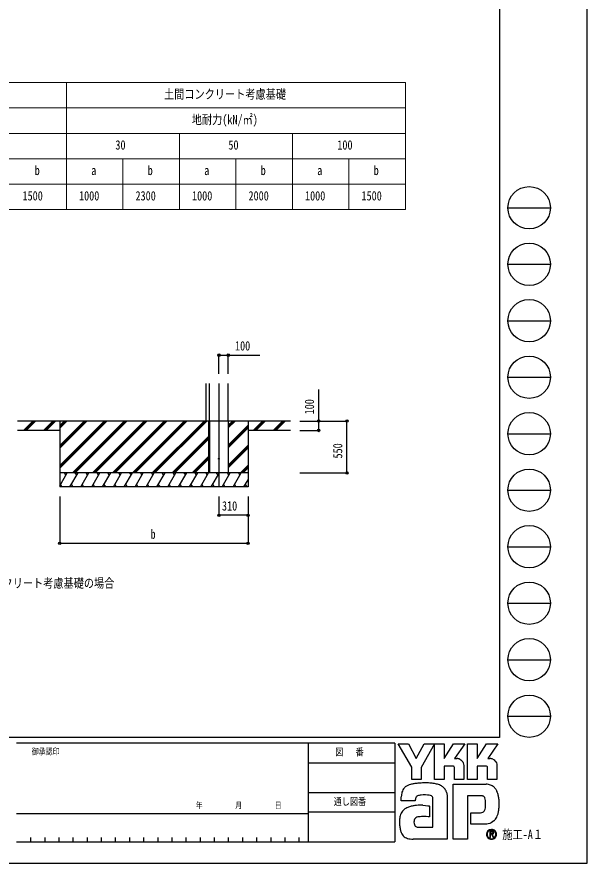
# Model space of a CAD drawing. Units: millimetres, scale not verified. Extents: x -12625 to 12615, y -8920 to 8910.
# Drawn here: x 6560 to 12615, y -8910 to 77 of the extents above; entities that cross this region are included whole.
import ezdxf
from ezdxf.enums import TextEntityAlignment as Align

# ---------------------------------------------------------------- set-up
doc = ezdxf.new("R2010")
doc.units = ezdxf.units.MM
doc.header["$LTSCALE"] = 40
doc.layers.add('0-1_TABLE1', color=7, linetype='Continuous', lineweight=18)
for name, color, linetype in [('0-2_USER1', 3, 'Continuous'), ('0-3_YKK_12', 2, 'Continuous'), ('0-5_YKK_A1', 4, 'Continuous'), ('0-6_YKK_D', 6, 'Continuous'), ('0-7_YKK_ZWAK', 7, 'Continuous')]:
    doc.layers.add(name, color=color, linetype=linetype)
doc.styles.add('ＭＳ ゴシック', font='')
doc.styles.get('ＭＳ ゴシック').set_extended_font_data('MS Gothic')

msp = doc.modelspace()

# ---------------------------------------------------------------- linework, layer by layer
at = {"layer": '0-1_TABLE1'}
for p, q in [((2285.06, -619.57), (10685.06, -619.57)), ((3485.06, -889.57), (10685.06, -889.57)), ((3485.06, -1159.57), (10685.06, -1159.57)), ((3485.06, -1429.57), (10685.06, -1429.57)), ((2285.06, -1699.57), (10685.06, -1699.57)), ((2285.06, -1969.57), (10685.06, -1969.57))]:
    msp.add_line(p, q, dxfattribs=at)
for points in [[(7085.06, -619.57), (7085.06, -1699.57), (7085.06, -1969.57)], [(10685.06, -619.57), (10685.06, -1159.57), (10685.06, -1699.57), (10685.06, -1969.57)], [(8285.06, -1159.57), (8285.06, -1699.57), (8285.06, -1969.57)], [(9485.06, -1159.57), (9485.06, -1699.57), (9485.06, -1969.57)], [(7685.06, -1429.57), (7685.06, -1699.57), (7685.06, -1969.57)], [(8885.06, -1429.57), (8885.06, -1699.57), (8885.06, -1969.57)], [(10085.06, -1429.57), (10085.06, -1699.57), (10085.06, -1969.57)]]:
    msp.add_lwpolyline(points, dxfattribs=at)
at = {"layer": '0-3_YKK_12'}
msp.add_line((8705.06, -3815.48), (8705.06, -4915.48), dxfattribs=at)
at = {"layer": '0-5_YKK_A1'}
for p, q in [((8570.06, -4215.48), (8570.06, -3815.48)), ((8605.06, -4215.48), (8605.06, -3815.48)), ((8805.06, -4215.48), (8805.06, -3815.48)), ((9465.06, -4215.48), (6565.06, -4215.48)), ((6729.08, -4215.48), (6629.08, -4315.48)), ((6743.22, -4215.48), (6643.22, -4315.48)), ((6757.36, -4215.48), (6657.36, -4315.48)), ((6941.21, -4215.48), (6841.21, -4315.48)), ((6955.35, -4215.48), (6855.35, -4315.48)), ((6969.49, -4215.48), (6869.49, -4315.48)), ((7015.06, -4215.48), (7015.06, -4915.48)), ((7501.43, -4215.48), (7015.06, -4701.85)), ((7289.3, -4215.48), (7015.06, -4489.72)), ((7077.16, -4215.48), (7015.06, -4277.59)), ((7487.29, -4215.48), (7015.06, -4687.71)), ((7515.57, -4215.48), (7015.06, -4715.99)), ((7275.15, -4215.48), (7015.06, -4475.58)), ((7303.44, -4215.48), (7015.06, -4503.86)), ((7063.02, -4215.48), (7015.06, -4263.45)), ((7091.31, -4215.48), (7015.06, -4291.73)), ((7699.42, -4215.48), (7149.42, -4765.48)), ((7713.56, -4215.48), (7163.56, -4765.48)), ((7727.7, -4215.48), (7177.7, -4765.48)), ((7911.55, -4215.48), (7361.55, -4765.48)), ((7925.69, -4215.48), (7375.69, -4765.48)), ((7939.83, -4215.48), (7389.83, -4765.48)), ((8123.68, -4215.48), (7573.68, -4765.48)), ((8137.82, -4215.48), (7587.82, -4765.48)), ((8151.97, -4215.48), (7601.97, -4765.48)), ((8335.81, -4215.48), (7785.81, -4765.48)), ((8349.96, -4215.48), (7799.96, -4765.48)), ((8364.1, -4215.48), (7814.1, -4765.48)), ((8547.95, -4215.48), (7997.95, -4765.48)), ((8562.09, -4215.48), (8012.09, -4765.48)), ((8576.23, -4215.48), (8026.23, -4765.48)), ((8596.06, -4215.48), (8596.06, -4765.48)), ((8605.06, -4215.48), (8605.06, -4765.48)), ((8805.06, -4215.48), (8805.06, -4765.48)), ((8861.9, -4215.48), (8805.06, -4272.32)), ((8847.76, -4215.48), (8805.06, -4258.18)), ((8876.04, -4215.48), (8805.06, -4286.47)), ((9015.06, -4215.48), (9015.06, -4915.48)), ((9069.39, -4315.48), (9169.39, -4215.48)), ((9083.53, -4315.48), (9183.53, -4215.48)), ((9097.68, -4315.48), (9197.68, -4215.48)), ((9281.52, -4315.48), (9381.52, -4215.48)), ((9295.67, -4315.48), (9395.67, -4215.48)), ((9309.81, -4315.48), (9409.81, -4215.48)), ((9015.06, -4260.31), (8805.06, -4470.31)), ((9015.06, -4274.46), (8805.06, -4484.46)), ((9015.06, -4288.6), (8805.06, -4498.6)), ((7015.06, -4315.48), (6565.06, -4315.48)), ((8596.06, -4379.5), (8210.08, -4765.48)), ((8596.06, -4393.64), (8224.22, -4765.48)), ((9465.06, -4315.48), (9015.06, -4315.48)), ((8596.06, -4407.79), (8238.36, -4765.48)), ((9015.06, -4472.45), (8805.06, -4682.45)), ((9015.06, -4486.59), (8805.06, -4696.59)), ((9015.06, -4500.73), (8805.06, -4710.73)), ((8596.06, -4591.63), (8422.21, -4765.48)), ((8596.06, -4605.78), (8436.35, -4765.48)), ((8596.06, -4619.92), (8450.49, -4765.48)), ((9015.06, -4684.58), (8934.15, -4765.48)), ((9015.06, -4698.72), (8948.3, -4765.48)), ((9015.06, -4712.86), (8962.44, -4765.48)), ((7015.06, -4902.42), (7094.12, -4765.48)), ((9015.06, -4765.48), (7015.06, -4765.48)), ((7079.12, -4791.47), (7064.12, -4765.48)), ((7122.99, -4915.48), (7209.59, -4765.48)), ((7194.59, -4791.46), (7179.59, -4765.48)), ((7238.46, -4915.48), (7325.06, -4765.48)), ((7310.06, -4791.47), (7295.06, -4765.48)), ((7353.93, -4915.48), (7440.53, -4765.48)), ((7425.53, -4791.47), (7410.53, -4765.48)), ((7469.4, -4915.48), (7556, -4765.48)), ((7541, -4791.47), (7526, -4765.48)), ((7584.87, -4915.48), (7671.47, -4765.48)), ((7656.47, -4791.46), (7641.47, -4765.48)), ((7700.34, -4915.48), (7786.94, -4765.48)), ((7756.94, -4765.48), (7771.94, -4791.46)), ((7815.81, -4915.48), (7902.41, -4765.48)), ((7872.41, -4765.48), (7887.41, -4791.46)), ((7931.28, -4915.48), (8017.88, -4765.48)), ((7987.88, -4765.48), (8002.88, -4791.46)), ((8046.75, -4915.48), (8133.35, -4765.48)), ((8118.35, -4791.47), (8103.35, -4765.48)), ((8162.22, -4915.48), (8248.82, -4765.48)), ((8233.82, -4791.46), (8218.82, -4765.48)), ((8277.69, -4915.48), (8364.29, -4765.48)), ((8334.29, -4765.48), (8349.29, -4791.46)), ((8393.16, -4915.48), (8479.76, -4765.48)), ((8449.76, -4765.48), (8464.76, -4791.46)), ((8508.63, -4915.48), (8595.23, -4765.48)), ((8565.23, -4765.48), (8580.23, -4791.46)), ((8805.06, -4765.48), (8596.06, -4765.48)), ((8624.1, -4915.48), (8710.7, -4765.48)), ((8695.7, -4791.47), (8680.7, -4765.48)), ((8739.57, -4915.48), (8826.17, -4765.48)), ((8811.17, -4791.46), (8796.17, -4765.48)), ((8855.04, -4915.48), (8941.64, -4765.48)), ((8911.64, -4765.48), (8926.64, -4791.46)), ((8970.51, -4915.48), (9015.06, -4838.32)), ((9015.06, -4915.48), (7015.06, -4915.48)), ((7022.51, -4889.51), (7037.51, -4915.48)), ((7137.99, -4889.5), (7152.98, -4915.48)), ((7253.46, -4889.5), (7268.45, -4915.48)), ((7368.93, -4889.5), (7383.93, -4915.48)), ((7484.4, -4889.5), (7499.4, -4915.48)), ((7599.87, -4889.5), (7614.87, -4915.48)), ((7715.34, -4889.5), (7730.33, -4915.48)), ((7830.81, -4889.5), (7845.8, -4915.48)), ((7946.28, -4889.5), (7961.27, -4915.48)), ((8061.75, -4889.5), (8076.75, -4915.48)), ((8177.22, -4889.5), (8192.22, -4915.48)), ((8292.69, -4889.5), (8307.68, -4915.48)), ((8408.16, -4889.5), (8423.15, -4915.48)), ((8523.63, -4889.5), (8538.62, -4915.48)), ((8639.1, -4889.5), (8654.1, -4915.48)), ((8754.57, -4889.5), (8769.57, -4915.48)), ((8870.04, -4889.5), (8885.04, -4915.48)), ((8985.51, -4889.5), (9000.5, -4915.48))]:
    msp.add_line(p, q, dxfattribs=at)
msp.add_circle((8705.06, -4615.48), 4.5, dxfattribs=at)
at = {"layer": '0-6_YKK_D'}
for p, q in [((8705.06, -3715.48), (8705.06, -3514.48)), ((8805.06, -3715.48), (8805.06, -3514.48)), ((9565.06, -4215.48), (10066.06, -4215.48)), ((9565.06, -4215.48), (9766.06, -4215.48)), ((10065.06, -4765.48), (10065.06, -4215.48)), ((9565.06, -4315.48), (9766.06, -4315.48)), ((9565.06, -4765.48), (10066.06, -4765.48)), ((7015.06, -5015.48), (7015.06, -5516.48)), ((8705.06, -5015.48), (8705.06, -5216.48)), ((9015.06, -5015.48), (9015.06, -5216.48)), ((9015.06, -5015.48), (9015.06, -5516.48)), ((9015.06, -5215.48), (8705.06, -5215.48)), ((9015.06, -5515.48), (7015.06, -5515.48))]:
    msp.add_line(p, q, dxfattribs=at)
for points in [[(8705.06, -3515.48), (8805.06, -3515.48), (9140.86, -3515.48)], [(9765.06, -4315.48), (9765.06, -4215.48), (9765.06, -3879.68)]]:
    msp.add_lwpolyline(points, dxfattribs=at)
for centre in [(8705.06, -3515.48), (8805.06, -3515.48), (9765.06, -4215.48), (10065.06, -4215.48), (9765.06, -4315.48), (10065.06, -4765.48), (8705.06, -5215.48), (9015.06, -5215.48), (7015.06, -5515.48), (9015.06, -5515.48)]:
    msp.add_circle(centre, 12.75, dxfattribs=at)
at = {"layer": '0-7_YKK_ZWAK'}
for p, q in [((11685.06, 8325), (11685.06, -7575)), ((11775.06, -1950), (12225.06, -1950)), ((11775.06, -2550), (12225.06, -2550)), ((11775.06, -3150), (12225.06, -3150)), ((11775.06, -3750), (12225.06, -3750)), ((11775.06, -4350), (12225.06, -4350)), ((11775.06, -4950), (12225.06, -4950)), ((11775.06, -5550), (12225.06, -5550)), ((11775.06, -6150), (12225.06, -6150)), ((11775.06, -6750), (12225.06, -6750)), ((11775.06, -7350), (12225.06, -7350)), ((11685.06, -7575), (-11714.94, -7575)), ((9652.56, -7635), (6555.06, -7635)), ((9652.56, -7635), (9652.56, -8685)), ((10575.06, -7635), (9652.56, -7635)), ((10575.06, -7635), (10575.06, -8685)), ((9652.56, -7845), (10575.06, -7845)), ((9652.56, -8160), (10575.06, -8160)), ((6555.06, -8385), (9652.56, -8385)), ((10575.06, -8370), (9652.56, -8370)), ((6555.06, -8685), (9652.56, -8685)), ((6705.06, -8640), (6705.06, -8685)), ((6855.06, -8640), (6855.06, -8685)), ((7005.06, -8640), (7005.06, -8685)), ((7155.06, -8640), (7155.06, -8685)), ((7305.06, -8640), (7305.06, -8685)), ((7455.06, -8640), (7455.06, -8685)), ((7605.06, -8640), (7605.06, -8685)), ((7755.06, -8640), (7755.06, -8685)), ((7905.06, -8640), (7905.06, -8685)), ((8055.06, -8640), (8055.06, -8685)), ((8205.06, -8640), (8205.06, -8685)), ((8355.06, -8640), (8355.06, -8685)), ((8505.06, -8640), (8505.06, -8685)), ((8655.06, -8640), (8655.06, -8685)), ((8805.06, -8640), (8805.06, -8685)), ((8955.06, -8640), (8955.06, -8685)), ((9105.06, -8640), (9105.06, -8685)), ((9255.06, -8640), (9255.06, -8685)), ((9405.06, -8640), (9405.06, -8685)), ((9555.06, -8640), (9555.06, -8685)), ((9652.56, -8685), (10575.06, -8685)), ((11600.02, -8651.94), (11600.02, -8651.94))]:
    msp.add_line(p, q, dxfattribs=at)
for points in [[(-12615, -8910), (12615, -8910), (12615, 8910), (-12615, 8910)], [(10608.06, -7644), (10718.49, -7644), (10801.41, -7800.3), (10884.12, -7644), (10994.63, -7644), (10853.01, -7895.97), (10853.01, -8022.4), (10752.29, -8022.4), (10752.29, -7892.57)]]:
    msp.add_lwpolyline(points, close=True, dxfattribs=at)
for points in [[(11191.64, -7879.83), (11096.31, -7879.83), (11096.31, -8022.29), (10994.74, -8022.29), (10994.74, -7644), (11096.31, -7644), (11096.31, -7798.75), (11196.21, -7644), (11315.52, -7644), (11208.48, -7800.64), (11212.27, -7800.64), (11216.46, -7800.64), (11220.76, -7800.64), (11224.9, -7800.64), (11228.6, -7800.64), (11231.58, -7800.64), (11233.57, -7800.64), (11234.3, -7800.64)], [(11542.53, -7879.83), (11447.31, -7879.83), (11447.31, -8022.4), (11345.69, -8022.4), (11345.69, -7644), (11447.31, -7644), (11447.31, -7798.75), (11547.1, -7644), (11666.41, -7644), (11559.37, -7800.64), (11563.2, -7800.64), (11567.41, -7800.64), (11571.71, -7800.64), (11575.84, -7800.64), (11579.52, -7800.64), (11582.49, -7800.64), (11584.47, -7800.64), (11585.19, -7800.64)], [(11263.52, -7806.64), (11275.65, -7813.57), (11285.92, -7822.6), (11294.18, -7833.36), (11300.27, -7845.45), (11304.03, -7858.49), (11305.32, -7872.11), (11305.32, -8022.65), (11206.23, -8022.65), (11206.23, -7894.23)], [(11614.45, -7806.64), (11626.61, -7813.57), (11636.92, -7822.6), (11645.22, -7833.36), (11651.35, -7845.45), (11655.14, -7858.49), (11656.44, -7872.11), (11656.44, -8022.4), (11557.12, -8022.4), (11557.12, -7894.23)], [(11486.61, -8194.52), (11343.58, -8194.52), (11343.58, -8655), (11193.69, -8655), (11193.69, -8072.37), (11542.06, -8072.37)], [(11123.13, -8157.5), (11127.38, -8174.71), (11129.79, -8193.13), (11130.55, -8212.76), (11130.55, -8655), (10768.66, -8655)], [(11636.14, -8113.54), (11645.92, -8125.87), (11653.24, -8137.83), (11658.35, -8148.65)], [(10814.39, -8196.93), (10807.42, -8200.86), (10801.98, -8205.65), (10797.86, -8211.25), (10794.88, -8217.59), (10792.82, -8224.59), (10791.48, -8232.21), (10790.67, -8240.37), (10790.19, -8249), (10640.23, -8249.37), (10640.67, -8228.86), (10641.5, -8205.82)], [(10871.84, -8296.58), (10900.22, -8298.46), (10922.53, -8300.96), (10937.13, -8303.3), (10942.36, -8304.7), (10942.36, -8419.42), (10925.77, -8417.67), (10907.57, -8416.68), (10888.94, -8416.3), (10871.06, -8416.36), (10855.1, -8416.69), (10842.25, -8417.13), (10833.68, -8417.51), (10830.56, -8417.68), (10817.59, -8420.05), (10806.4, -8423.76), (10797.01, -8428.84), (10789.4, -8435.31), (10783.58, -8443.19), (10779.55, -8452.51), (10777.31, -8463.3), (10776.86, -8475.57), (10778.29, -8489.07), (10781.15, -8500.22), (10785.28, -8509.25), (10790.48, -8516.37), (10796.58, -8521.78), (10803.4, -8525.72), (10810.76, -8528.37), (10818.48, -8529.97), (10977.79, -8529.97), (10977.79, -8235.22), (10977.83, -8229.38), (10977.53, -8223.66), (10976.78, -8218.16), (10975.5, -8212.94), (10973.59, -8208.07), (10970.96, -8203.64), (10967.51, -8199.72), (10963.16, -8196.37)], [(10963.16, -8196.37), (10953.82, -8192.71), (10938.88, -8189.6), (10919.82, -8187.31), (10898.12, -8186.08), (10875.25, -8186.18), (10852.69, -8187.85)], [(11537.48, -8282.99), (11537.29, -8263.9), (11536.38, -8246.69), (11534.23, -8231.59), (11530.31, -8218.78)], [(11623.69, -8462.91), (11609.85, -8473.67), (11595.43, -8482.13), (11580.55, -8488.44), (11565.3, -8492.76), (11549.8, -8495.23), (11534.16, -8496.03), (11380.08, -8496.03), (11380.08, -8374.99), (11466.96, -8374.99), (11482.98, -8374.77), (11497.07, -8373.4), (11509.16, -8369.86)], [(11623.82, -8587.79), (11623.75, -8586.03), (11623.53, -8584.34), (11623.16, -8582.71), (11622.66, -8581.16), (11622.01, -8579.69), (11621.22, -8578.31), (11620.3, -8577.02), (11619.24, -8575.84), (11617.85, -8574.61), (11616.31, -8573.54), (11614.62, -8572.63), (11612.79, -8571.88), (11610.84, -8571.29), (11608.75, -8570.87), (11606.55, -8570.61), (11604.23, -8570.53), (11581.5, -8570.53), (11581.5, -8637.42), (11588.37, -8637.42), (11588.37, -8577.35), (11604.23, -8577.35), (11605.87, -8577.41), (11607.41, -8577.57), (11608.85, -8577.83), (11610.19, -8578.2), (11611.42, -8578.67), (11612.53, -8579.24), (11613.52, -8579.9), (11614.4, -8580.67)], [(11617.08, -8587.79), (11616.66, -8591.01), (11615.51, -8593.54), (11613.78, -8595.47), (11611.64, -8596.87), (11609.23, -8597.83), (11606.71, -8598.42), (11604.25, -8598.72), (11601.99, -8598.8), (11596.03, -8598.8), (11599.04, -8603.91), (11618.68, -8637.65), (11626.54, -8637.65), (11607.6, -8605.17), (11609.37, -8604.82), (11611.07, -8604.37), (11612.67, -8603.83), (11614.19, -8603.2), (11615.6, -8602.47), (11616.92, -8601.65), (11618.14, -8600.73), (11619.24, -8599.73)]]:
    msp.add_lwpolyline(points, dxfattribs=at)
for centre in [(12000.06, -1950), (12000.06, -2550), (12000.06, -3150), (12000.06, -3750), (12000.06, -4350), (12000.06, -4950), (12000.06, -5550), (12000.06, -6150), (12000.06, -6750), (12000.06, -7350)]:
    msp.add_circle(centre, 225, dxfattribs=at)
for centre, radius, start, end in [((11234.45, -7875.57), 74.93, 78.26798, 90.11215), ((11235.52, -7870.11), 69.37, 66.19963, 78.22058), ((11585.34, -7875.7), 75.07, 78.27851, 90.10826), ((11586.37, -7870.44), 69.7, 66.2483, 78.23226), ((11192.17, -7893.88), 14.06, 358.57817, 92.1683), ((11543.13, -7893.81), 14, 358.29941, 92.43455), ((10769.15, -8207.24), 135.84, 108.37421, 122.42809), ((10791.88, -8288.08), 219.75, 100.93159, 107.35499), ((10866.16, -8648.45), 587.69, 97.86054, 101.37938), ((10901.03, -8890.74), 832.48, 94.90201, 97.9576), ((10903.41, -8910.14), 852, 91.6169, 94.94971), ((10900.11, -8772.18), 714.01, 87.51794, 91.66439), ((10909.38, -8573.33), 514.94, 81.92631, 87.59083), ((10936.76, -8385.69), 325.32, 73.67137, 82.05943), ((10977.38, -8249.75), 183.45, 60.60528, 73.9085), ((11536.36, -8232.64), 160.37, 78.73198, 87.96551), ((11541.07, -8208.59), 135.87, 69.03034, 78.69541), ((11545.45, -8196.9), 123.38, 59.39484, 68.9885), ((10821.12, -8207.6), 179.04, 163.48385, 171.57982), ((10774.82, -8193.86), 130.74, 152.2125, 163.4865), ((10754.81, -8183.52), 108.22, 138.03852, 152.12015), ((10754.79, -8184.02), 108.55, 122.60463, 137.83438), ((10994.01, -8216.59), 146.41, 52.17347, 59.90542), ((11008.88, -8197.34), 122.08, 43.55042, 52.14561), ((11017.07, -8189.43), 110.69, 34.48659, 43.50182), ((11017.13, -8189.26), 110.55, 25.58915, 34.43128), ((11007.29, -8193.87), 121.41, 17.43089, 25.54591), ((11547.48, -8193.34), 119.28, 50.3012, 59.3616), ((11546.74, -8194.18), 120.4, 42.05209, 50.28551), ((11487.28, -8228.44), 188.76, 14.76267, 25.00486), ((10913.41, -8221.38), 272.36, 171.55622, 176.72493), ((10853.97, -8290.89), 101.95, 102.4979, 112.84632), ((10873.7, -8375.98), 189.3, 96.37207, 102.75341), ((11487.42, -8268.03), 73.52, 77.94572, 90.63794), ((11493.81, -8238.05), 42.86, 60.20991, 77.92418), ((11497.96, -8230.26), 34.04, 39.8078, 59.75378), ((11492.14, -8234.71), 41.37, 22.65544, 39.38165), ((11371.51, -8259.99), 308.76, 7.9139, 14.95041), ((11255.87, -8276.8), 425.61, 2.54376, 8.01251), ((11189.59, -8280.29), 491.98, 357.76419, 2.60674), ((10750.42, -8434.88), 122.29, 130.60221, 141.94427), ((10757.63, -8443.54), 133.55, 120.60724, 130.53081), ((10771.85, -8467.72), 161.6, 112.58838, 120.58162), ((10790.98, -8513.7), 211.4, 106.61303, 112.59024), ((10821.07, -8614.84), 316.93, 99.87193, 106.59825), ((10837.93, -8709.82), 413.39, 94.78469, 99.91711), ((10846.14, -8804.31), 508.24, 90.80099, 94.81812), ((10847.39, -8874.68), 578.61, 87.57779, 90.82714), ((11490.45, -8334.13), 40.8, 314.78099, 333.92928), ((11460.15, -8319.42), 74.48, 334.00676, 347.34989), ((11377.49, -8300.27), 159.33, 347.14308, 355.40008), ((11196.61, -8284.73), 340.88, 355.2339, 0.29193), ((11307.45, -8294.38), 373.25, 347.15166, 352.97565), ((11208.51, -8281.51), 473.02, 352.8937, 357.82206), ((10914.4, -8470.46), 291.87, 174.55588, 182.47272), ((10826.95, -8462.09), 204.02, 164.97537, 174.56739), ((10777.37, -8448.87), 152.71, 153.89178, 164.94341), ((10754.78, -8438.01), 127.65, 142.04688, 153.80771), ((11495.16, -8338.28), 34.54, 293.91672, 314.09376), ((11506.24, -8334.86), 173.92, 318.67367, 325.29112), ((11551.08, -8368.28), 118.04, 326.23251, 339.61931), ((11440.22, -8325.35), 236.92, 339.22498, 347.31457), ((11077.49, -8467.89), 454.94, 181.90948, 187.89042), ((10886.08, -8494.82), 261.65, 187.80471, 196.36971), ((11523.69, -8350.16), 150.71, 311.57033, 318.66243), ((10785.01, -8524.67), 156.26, 196.3102, 208.20993), ((10741.01, -8548.09), 106.41, 208.29777, 223.35561), ((10731.08, -8556.83), 93.2, 223.64205, 239.63663), ((11599.78, -8604.63), 52.6, 179.86065, 225.14399), ((11600.11, -8604.57), 52.92, 90.09157, 179.92363), ((11599.77, -8604.4), 47.06, 134.8007, 180.12175), ((11599.58, -8604.7), 46.87, 179.75513, 225.29722), ((11599.91, -8604.13), 46.97, 89.86602, 135.149), ((11600.1, -8604.47), 52.82, 44.93442, 90.08536), ((11600.12, -8604.49), 47.33, 45.03108, 90.11509), ((11599.95, -8604.42), 47.52, 270.09072, 359.90926), ((11607.02, -8587.51), 10.06, 358.3894, 42.86139), ((11607.22, -8588.27), 16.6, 316.37674, 1.6565), ((11600.15, -8604.5), 47.31, 0.00643, 45.07115), ((11600.52, -8604.31), 52.41, 359.78949, 45.13288), ((11600.39, -8604.71), 52.54, 314.92572, 0.23508), ((10739.32, -8541.84), 110.3, 239.8785, 253.65355), ((10754.4, -8490.03), 164.26, 253.69102, 263.74909), ((10767.18, -8376.29), 278.71, 263.68487, 270.30455), ((11600.03, -8604.63), 52.77, 224.94536, 269.98445), ((11599.93, -8605.12), 46.82, 224.62822, 270.10973), ((11600.03, -8604.37), 53.04, 269.98802, 314.93777)]:
    msp.add_arc(centre, radius, start, end, dxfattribs=at)

# ---------------------------------------------------------------- texts
at = {"layer": '0-1_TABLE1', "style": 'ＭＳ ゴシック', "width": 0.8}
for s, p in [('土間コンクリート考慮基礎', (8121.86, -822.07)), ('地耐力(kN/㎡)', (8417.06, -1092.07)), ('30', (7605.86, -1362.07)), ('50', (8805.86, -1362.07)), ('100', (9962.66, -1362.07)), ('b', (6749.06, -1632.07)), ('a', (7349.06, -1632.07)), ('b', (7949.06, -1632.07)), ('a', (8549.06, -1632.07)), ('b', (9149.06, -1632.07)), ('a', (9749.06, -1632.07)), ('b', (10349.06, -1632.07)), ('1500', (6619.46, -1902.07)), ('1000', (7219.46, -1902.07)), ('2300', (7819.46, -1902.07)), ('1000', (8419.46, -1902.07)), ('2000', (9019.46, -1902.07)), ('1000', (9619.46, -1902.07)), ('1500', (10219.46, -1902.07))]:
    msp.add_text(s, height=98.97, dxfattribs=at).set_placement(p, align=Align.BOTTOM_LEFT)
at = {"layer": '0-2_USER1', "style": 'ＭＳ ゴシック', "width": 0.8}
msp.add_text('土間コンクリート考慮基礎の場合', height=98.97, dxfattribs=at).set_placement((5975, -6015.48), align=Align.BOTTOM_LEFT)
at = {"layer": '0-6_YKK_D', "style": 'ＭＳ ゴシック', "width": 0.8}
for s, p in [('100', (8876.06, -3495.48)), ('310', (8737.66, -5195.48)), ('b', (7979.06, -5495.48))]:
    msp.add_text(s, height=98.97, dxfattribs=at).set_placement(p, align=Align.BOTTOM_LEFT)
for s, p in [('100', (9745.06, -4144.48)), ('550', (10045.06, -4612.88))]:
    msp.add_text(s, height=98.97, rotation=90, dxfattribs=at).set_placement(p, align=Align.BOTTOM_LEFT)
at = {"layer": '0-7_YKK_ZWAK', "style": 'ＭＳ ゴシック', "width": 0.8}
for s, height, p in [('御承認印', 65.98, (6717.41, -7777.5)), ('図\u3000 番', 76.98, (9940.21, -7792.5)), ('年        月        日', 65.98, (8459.72, -8349.64)), ('通し図番', 76.98, (9923.41, -8317.5)), ('施工-A１', 98.97, (11715.06, -8685))]:
    msp.add_text(s, height=height, dxfattribs=at).set_placement(p, align=Align.BOTTOM_LEFT)

doc.saveas('drawing.dxf')
